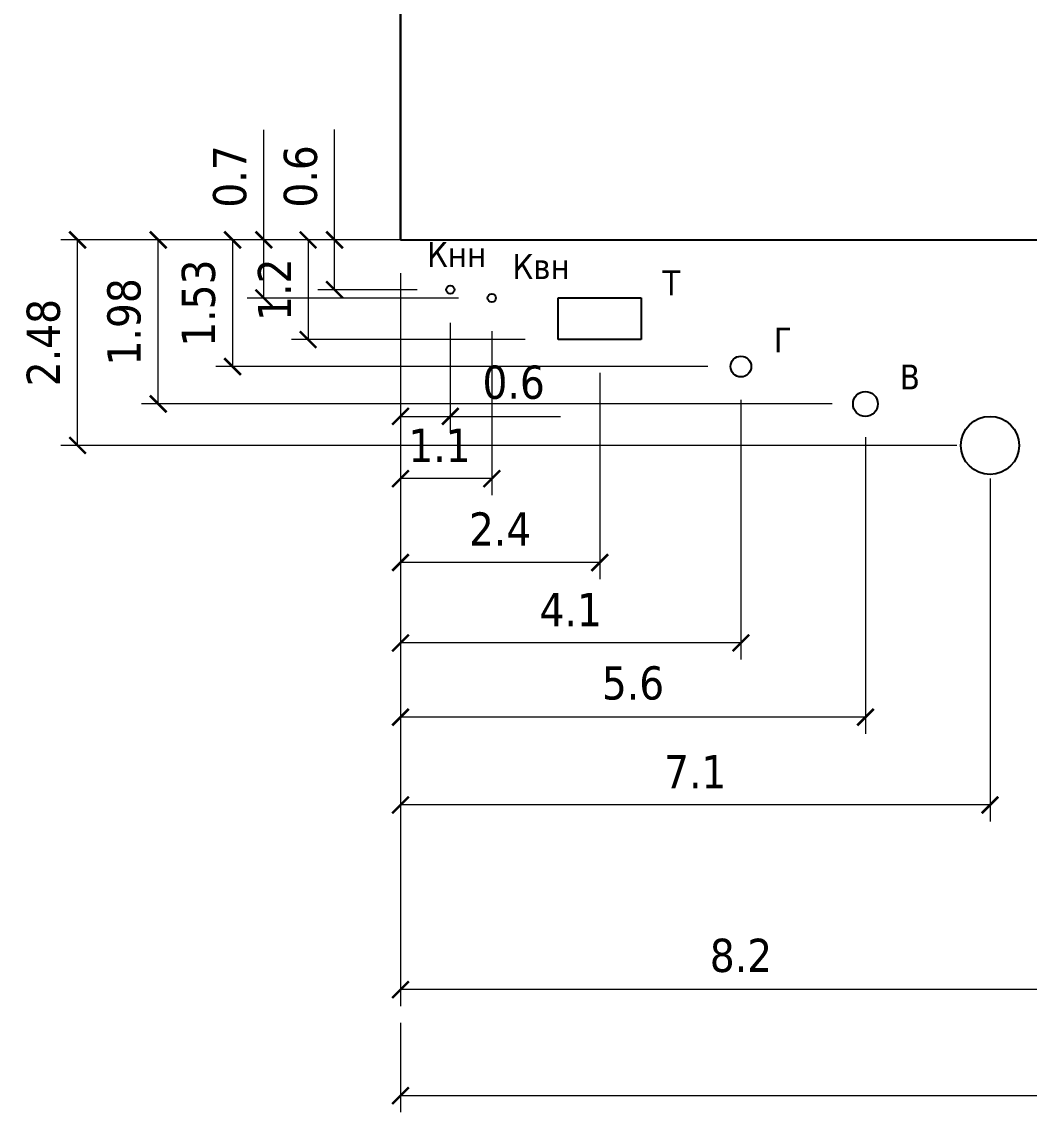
# Model space of a CAD drawing. Header units: millimetres. Extents: x -492806 to 8131902, y -181351 to 2373952.
# Drawn here: x -238084 to -225951, y -181351 to -168223 of the extents above; entities that cross this region are included whole.
import ezdxf

# ---------------------------------------------------------------- set-up
doc = ezdxf.new("R2010")
doc.units = ezdxf.units.MM
doc.header["$LTSCALE"] = 50
doc.layers.add('dorogi', color=7, linetype='Continuous', lineweight=30)
doc.layers.add('text', color=5, linetype='Continuous', lineweight=15)
doc.styles.get("Standard").update_dxf_attribs({"font": 'tahoma.ttf'})
doc.dimstyles.new('S-25$0', dxfattribs={"dimscale": 0, "dimtxt": 2, "dimasz": 1, "dimexe": 1, "dimexo": 2, "dimgap": 1, "dimtad": 3, "dimlfac": 0.001, "dimzin": 9, "dimdsep": 46, "dimtxsty": 'Standard', "dimblk": 'ARCHTICK', "dimcen": 2, "dimclrd": 256, "dimclre": 256, "dimclrt": 256, "dimadec": 0, "dimazin": 2, "dimtfac": 1, "dimtmove": 0, "dimatfit": 3, "dimldrblk": 'DOTSMALL', "dimfxl": 1, "dimlwd": -1, "dimlwe": -1, "dimarcsym": 0})

# ---------------------------------------------------------------- blocks, each defined once
blk = doc.blocks.new('_ArchTick')
at = {"color": 0, "linetype": 'ByBlock', "const_width": 0.15}
blk.add_lwpolyline([(-0.5, -0.5), (0.5, 0.5)], dxfattribs=at)
blk = doc.blocks.new('*D237')
at = {"layer": 'Defpoints', "color": 0, "transparency": 16777216}
for p in [(-233523, -173323), (-226423, -173323), (-233523, -177652)]:
    blk.add_point(p, dxfattribs=at)
at = {"layer": 'text', "transparency": 16777216}
for p, q in [((-233523, -173723), (-233523, -177852)), ((-226423, -173723), (-226423, -177852)), ((-226423, -177652), (-233523, -177652))]:
    blk.add_line(p, q, dxfattribs=at)
at = {"layer": 'text', "transparency": 16777216, "xscale": 200.0000016058756, "yscale": 200.0000016058756, "zscale": 200.0000016058756, "rotation": 180}
blk.add_blockref('_ArchTick', (-233523, -177652), dxfattribs=at)
at = {"layer": 'text', "transparency": 16777216, "xscale": 200.0000016058756, "yscale": 200.0000016058756, "zscale": 200.0000016058756}
blk.add_blockref('_ArchTick', (-226423, -177652), dxfattribs=at)
at = {"layer": 'text', "transparency": 16777216, "insert": (-229973, -177252), "char_height": 400, "attachment_point": 5}
blk.add_mtext('7.1', dxfattribs=at)
blk = doc.blocks.new('_DotSmall')
at = {"color": 0, "linetype": 'ByBlock', "const_width": 0.5}
blk.add_lwpolyline([(-0.0625, 0, 1), (0.0625, 0, 1)], format="xyb", close=True, dxfattribs=at)
blk = doc.blocks.new('*D238')
at = {"layer": 'Defpoints', "color": 0, "transparency": 16777216}
for p in [(-233523, -172823), (-227923, -172823), (-233523, -176594)]:
    blk.add_point(p, dxfattribs=at)
at = {"layer": 'text', "transparency": 16777216}
for p, q in [((-233523, -173223), (-233523, -176794)), ((-227923, -173223), (-227923, -176794)), ((-227923, -176594), (-233523, -176594))]:
    blk.add_line(p, q, dxfattribs=at)
at = {"layer": 'text', "transparency": 16777216, "xscale": 200.0000016058756, "yscale": 200.0000016058756, "zscale": 200.0000016058756, "rotation": 180}
blk.add_blockref('_ArchTick', (-233523, -176594), dxfattribs=at)
at = {"layer": 'text', "transparency": 16777216, "xscale": 200.0000016058756, "yscale": 200.0000016058756, "zscale": 200.0000016058756}
blk.add_blockref('_ArchTick', (-227923, -176594), dxfattribs=at)
at = {"layer": 'text', "transparency": 16777216, "insert": (-230723, -176186), "char_height": 400, "attachment_point": 5}
blk.add_mtext('5.6', dxfattribs=at)
blk = doc.blocks.new('*D239')
at = {"layer": 'Defpoints', "color": 0, "transparency": 16777216}
for p in [(-233523, -172373), (-229423, -172373), (-233523, -175701)]:
    blk.add_point(p, dxfattribs=at)
at = {"layer": 'text', "transparency": 16777216}
for p, q in [((-233523, -172773), (-233523, -175901)), ((-229423, -172773), (-229423, -175901)), ((-229423, -175701), (-233523, -175701))]:
    blk.add_line(p, q, dxfattribs=at)
at = {"layer": 'text', "transparency": 16777216, "xscale": 200.0000016058756, "yscale": 200.0000016058756, "zscale": 200.0000016058756, "rotation": 180}
blk.add_blockref('_ArchTick', (-233523, -175701), dxfattribs=at)
at = {"layer": 'text', "transparency": 16777216, "xscale": 200.0000016058756, "yscale": 200.0000016058756, "zscale": 200.0000016058756}
blk.add_blockref('_ArchTick', (-229423, -175701), dxfattribs=at)
at = {"layer": 'text', "transparency": 16777216, "insert": (-231473, -175300), "char_height": 400, "attachment_point": 5}
blk.add_mtext('4.1', dxfattribs=at)
blk = doc.blocks.new('*D240')
at = {"layer": 'Defpoints', "color": 0, "transparency": 16777216}
for p in [(-233523, -172048), (-231123, -172048), (-233523, -174733)]:
    blk.add_point(p, dxfattribs=at)
at = {"layer": 'text', "transparency": 16777216}
for p, q in [((-233523, -172448), (-233523, -174933)), ((-231123, -172448), (-231123, -174933)), ((-231123, -174733), (-233523, -174733))]:
    blk.add_line(p, q, dxfattribs=at)
at = {"layer": 'text', "transparency": 16777216, "xscale": 200.0000016058756, "yscale": 200.0000016058756, "zscale": 200.0000016058756, "rotation": 180}
blk.add_blockref('_ArchTick', (-233523, -174733), dxfattribs=at)
at = {"layer": 'text', "transparency": 16777216, "xscale": 200.0000016058756, "yscale": 200.0000016058756, "zscale": 200.0000016058756}
blk.add_blockref('_ArchTick', (-231123, -174733), dxfattribs=at)
at = {"layer": 'text', "transparency": 16777216, "insert": (-232323, -174329), "char_height": 400, "attachment_point": 5}
blk.add_mtext('2.4', dxfattribs=at)
blk = doc.blocks.new('*D241')
at = {"layer": 'Defpoints', "color": 0, "transparency": 16777216}
for p in [(-233523, -171548), (-232423, -171548), (-233523, -173723)]:
    blk.add_point(p, dxfattribs=at)
at = {"layer": 'text', "transparency": 16777216}
for p, q in [((-233523, -171948), (-233523, -173923)), ((-232423, -171948), (-232423, -173923)), ((-232423, -173723), (-233523, -173723))]:
    blk.add_line(p, q, dxfattribs=at)
at = {"layer": 'text', "transparency": 16777216, "xscale": 200.0000016058756, "yscale": 200.0000016058756, "zscale": 200.0000016058756, "rotation": 180}
blk.add_blockref('_ArchTick', (-233523, -173723), dxfattribs=at)
at = {"layer": 'text', "transparency": 16777216, "xscale": 200.0000016058756, "yscale": 200.0000016058756, "zscale": 200.0000016058756}
blk.add_blockref('_ArchTick', (-232423, -173723), dxfattribs=at)
at = {"layer": 'text', "transparency": 16777216, "insert": (-233053, -173322), "char_height": 400, "attachment_point": 5}
blk.add_mtext('1.1', dxfattribs=at)
blk = doc.blocks.new('*D242')
at = {"layer": 'Defpoints', "color": 0, "transparency": 16777216}
for p in [(-233523, -171248), (-232923, -171448), (-232923, -172973)]:
    blk.add_point(p, dxfattribs=at)
at = {"layer": 'text', "transparency": 16777216}
for p, q in [((-233523, -171648), (-233523, -173173)), ((-232923, -171848), (-232923, -173173)), ((-233523, -172973), (-232923, -172973)), ((-232923, -172973), (-231596, -172973))]:
    blk.add_line(p, q, dxfattribs=at)
at = {"layer": 'text', "transparency": 16777216, "xscale": 200.0000016058756, "yscale": 200.0000016058756, "zscale": 200.0000016058756, "rotation": 180}
blk.add_blockref('_ArchTick', (-233523, -172973), dxfattribs=at)
at = {"layer": 'text', "transparency": 16777216, "xscale": 200.0000016058756, "yscale": 200.0000016058756, "zscale": 200.0000016058756}
blk.add_blockref('_ArchTick', (-232923, -172973), dxfattribs=at)
at = {"layer": 'text', "transparency": 16777216, "insert": (-232160, -172565), "char_height": 400, "attachment_point": 5}
blk.add_mtext('0.6', dxfattribs=at)
blk = doc.blocks.new('*D243')
at = {"layer": 'Defpoints', "color": 0, "transparency": 16777216}
for p in [(-234317, -170848), (-232923, -170848), (-232923, -171448)]:
    blk.add_point(p, dxfattribs=at)
at = {"layer": 'text', "transparency": 16777216}
for p, q in [((-234317, -170848), (-234317, -169521)), ((-233323, -170848), (-234517, -170848)), ((-234317, -171448), (-234317, -170848)), ((-233323, -171448), (-234517, -171448))]:
    blk.add_line(p, q, dxfattribs=at)
at = {"layer": 'text', "transparency": 16777216, "xscale": 200.0000016058756, "yscale": 200.0000016058756, "zscale": 200.0000016058756}
for p, rotation in [((-234317, -170848), 90), ((-234317, -171448), 270)]:
    blk.add_blockref('_ArchTick', p, dxfattribs=dict(at, rotation=rotation))
at = {"layer": 'text', "transparency": 16777216, "insert": (-234725, -170084), "char_height": 400, "attachment_point": 5, "rotation": 90}
blk.add_mtext('0.6', dxfattribs=at)
blk = doc.blocks.new('*D244')
at = {"layer": 'Defpoints', "color": 0, "transparency": 16777216}
for p in [(-235169, -170848), (-232423, -170848), (-232423, -171548)]:
    blk.add_point(p, dxfattribs=at)
at = {"layer": 'text', "transparency": 16777216}
for p, q in [((-235169, -170848), (-235169, -169523)), ((-232823, -170848), (-235369, -170848)), ((-235169, -171548), (-235169, -170848)), ((-232823, -171548), (-235369, -171548))]:
    blk.add_line(p, q, dxfattribs=at)
at = {"layer": 'text', "transparency": 16777216, "xscale": 200.0000016058756, "yscale": 200.0000016058756, "zscale": 200.0000016058756}
for p, rotation in [((-235169, -170848), 90), ((-235169, -171548), 270)]:
    blk.add_blockref('_ArchTick', p, dxfattribs=dict(at, rotation=rotation))
at = {"layer": 'text', "transparency": 16777216, "insert": (-235577, -170085), "char_height": 400, "attachment_point": 5, "rotation": 90}
blk.add_mtext('0.7', dxfattribs=at)
blk = doc.blocks.new('*D245')
at = {"layer": 'Defpoints', "color": 0, "transparency": 16777216}
for p in [(-230860, -170848), (-234636, -172048), (-231623, -172048)]:
    blk.add_point(p, dxfattribs=at)
at = {"layer": 'text', "transparency": 16777216}
for p, q in [((-231260, -170848), (-234836, -170848)), ((-234636, -170848), (-234636, -172048)), ((-232023, -172048), (-234836, -172048))]:
    blk.add_line(p, q, dxfattribs=at)
at = {"layer": 'text', "transparency": 16777216, "xscale": 200.0000016058756, "yscale": 200.0000016058756, "zscale": 200.0000016058756}
for p, rotation in [((-234636, -170848), 90), ((-234636, -172048), 270)]:
    blk.add_blockref('_ArchTick', p, dxfattribs=dict(at, rotation=rotation))
at = {"layer": 'text', "transparency": 16777216, "insert": (-235040, -171448), "char_height": 400, "attachment_point": 5, "rotation": 90}
blk.add_mtext('1.2', dxfattribs=at)
blk = doc.blocks.new('*D221')
at = {"layer": 'Defpoints', "color": 0, "transparency": 16777216}
for p in [(-229423, -170848), (-235545, -172373), (-229423, -172373)]:
    blk.add_point(p, dxfattribs=at)
at = {"layer": 'text', "transparency": 16777216}
for p, q in [((-229823, -170848), (-235745, -170848)), ((-235545, -170848), (-235545, -172373)), ((-229823, -172373), (-235745, -172373))]:
    blk.add_line(p, q, dxfattribs=at)
at = {"layer": 'text', "transparency": 16777216, "xscale": 200.0000016058756, "yscale": 200.0000016058756, "zscale": 200.0000016058756}
for p, rotation in [((-235545, -170848), 90), ((-235545, -172373), 270)]:
    blk.add_blockref('_ArchTick', p, dxfattribs=dict(at, rotation=rotation))
at = {"layer": 'text', "transparency": 16777216, "insert": (-235953, -171610), "char_height": 400, "attachment_point": 5, "rotation": 90}
blk.add_mtext('1.53', dxfattribs=at)
blk = doc.blocks.new('*D246')
at = {"layer": 'Defpoints', "color": 0, "transparency": 16777216}
for p in [(-236441, -170848), (-233523, -170848), (-227923, -172823)]:
    blk.add_point(p, dxfattribs=at)
at = {"layer": 'text', "transparency": 16777216}
for p, q in [((-233923, -170848), (-236641, -170848)), ((-236441, -172823), (-236441, -170848)), ((-228323, -172823), (-236641, -172823))]:
    blk.add_line(p, q, dxfattribs=at)
at = {"layer": 'text', "transparency": 16777216, "xscale": 200.0000016058756, "yscale": 200.0000016058756, "zscale": 200.0000016058756}
for p, rotation in [((-236441, -170848), 90), ((-236441, -172823), 270)]:
    blk.add_blockref('_ArchTick', p, dxfattribs=dict(at, rotation=rotation))
at = {"layer": 'text', "transparency": 16777216, "insert": (-236850, -171835), "char_height": 400, "attachment_point": 5, "rotation": 90}
blk.add_mtext('1.98', dxfattribs=at)
blk = doc.blocks.new('*D247')
at = {"layer": 'Defpoints', "color": 0, "transparency": 16777216}
for p in [(-237412, -170848), (-226423, -170848), (-226423, -173323)]:
    blk.add_point(p, dxfattribs=at)
at = {"layer": 'text', "transparency": 16777216}
for p, q in [((-226823, -170848), (-237612, -170848)), ((-237412, -173323), (-237412, -170848)), ((-226823, -173323), (-237612, -173323))]:
    blk.add_line(p, q, dxfattribs=at)
at = {"layer": 'text', "transparency": 16777216, "xscale": 200.0000016058756, "yscale": 200.0000016058756, "zscale": 200.0000016058756}
for p, rotation in [((-237412, -170848), 90), ((-237412, -173323), 270)]:
    blk.add_blockref('_ArchTick', p, dxfattribs=dict(at, rotation=rotation))
at = {"layer": 'text', "transparency": 16777216, "insert": (-237821, -172085), "char_height": 400, "attachment_point": 5, "rotation": 90}
blk.add_mtext('2.48', dxfattribs=at)
blk = doc.blocks.new('*D256')
at = {"layer": 'Defpoints', "color": 0, "transparency": 16777216}
for p in [(-233523, -170848), (-233523, -179875), (-225323, -179875)]:
    blk.add_point(p, dxfattribs=at)
at = {"layer": 'text', "transparency": 16777216}
for p, q in [((-233523, -171248), (-233523, -180075)), ((-225323, -179475), (-225323, -179675)), ((-225323, -179875), (-233523, -179875))]:
    blk.add_line(p, q, dxfattribs=at)
at = {"layer": 'text', "transparency": 16777216, "xscale": 200.0000016058756, "yscale": 200.0000016058756, "zscale": 200.0000016058756, "rotation": 180}
blk.add_blockref('_ArchTick', (-233523, -179875), dxfattribs=at)
at = {"layer": 'text', "transparency": 16777216, "xscale": 200.0000016058756, "yscale": 200.0000016058756, "zscale": 200.0000016058756}
blk.add_blockref('_ArchTick', (-225323, -179875), dxfattribs=at)
at = {"layer": 'text', "transparency": 16777216, "insert": (-229423, -179466), "char_height": 400, "attachment_point": 5}
blk.add_mtext('8.2', dxfattribs=at)
blk = doc.blocks.new('*D257')
at = {"layer": 'Defpoints', "color": 0, "transparency": 16777216}
for p in [(-233523, -179875), (-173523, -179875), (-173523, -181151)]:
    blk.add_point(p, dxfattribs=at)
at = {"layer": 'text', "transparency": 16777216}
for p, q in [((-233523, -180275), (-233523, -181351)), ((-173523, -180275), (-173523, -181351)), ((-233523, -181151), (-173523, -181151))]:
    blk.add_line(p, q, dxfattribs=at)
at = {"layer": 'text', "transparency": 16777216, "xscale": 200.0000016058756, "yscale": 200.0000016058756, "zscale": 200.0000016058756, "rotation": 180}
blk.add_blockref('_ArchTick', (-233523, -181151), dxfattribs=at)
at = {"layer": 'text', "transparency": 16777216, "xscale": 200.0000016058756, "yscale": 200.0000016058756, "zscale": 200.0000016058756}
blk.add_blockref('_ArchTick', (-173523, -181151), dxfattribs=at)
at = {"layer": 'text', "transparency": 16777216, "insert": (-203523, -180742), "char_height": 400, "attachment_point": 5}
blk.add_mtext('60', dxfattribs=at)

msp = doc.modelspace()

# ---------------------------------------------------------------- linework, layer by layer
for p, q in [((-233523.234, -170847.74), (-212323.234, -170847.74)), ((-231623.234, -171547.74), (-230623.234, -171547.74)), ((-231623.234, -172047.74), (-231623.234, -171547.74)), ((-230623.234, -171547.74), (-230623.234, -172047.74)), ((-230623.234, -172047.74), (-231623.234, -172047.74))]:
    msp.add_line(p, q)
for centre, radius in [((-232923.234, -171447.74), 50), ((-232423.234, -171547.74), 50), ((-229423.234, -172372.74), 125), ((-227923.234, -172822.74), 150), ((-226423.234, -173322.74), 350)]:
    msp.add_circle(centre, radius)
at = {"layer": 'dorogi'}
msp.add_line((-233523.234, -170847.74), (-233523.234, -160882.276), dxfattribs=at)

# ---------------------------------------------------------------- texts
for s, p in [('Кнн', (-233204.304, -171174.024)), ('Квн', (-232175.585, -171319.912)), ('Т', (-230369.059, -171513.927)), ('Г', (-229027.212, -172203.083)), ('В', (-227510.196, -172649.007))]:
    msp.add_text(s, height=300).set_placement(p)

# ---------------------------------------------------------------- dimensions: what is measured, and where the dimension line sits
at = {"layer": 'text'}
for base, p1, p2, angle, picture, middle in [((-235169.09, -170847.74), (-232423.234, -171547.74), (-232423.234, -170847.74), 90, '*D244', (-235577.284, -170085.215)), ((-234317.014, -170847.74), (-232923.234, -171447.74), (-232923.234, -170847.74), 90, '*D243', (-234725.207, -170084.275)), ((-237412.047917204, -170847.739932855), (-226423.233540235, -173322.739932855), (-226423.233540235, -170847.739932855), 90, '*D247', (-237821.181567232, -172085.239932855)), ((-236440.666198833, -170847.739932855), (-227923.233540235, -172822.739932855), (-233523.233540235, -170847.739932855), 90, '*D246', (-236849.799848861, -171835.239932855)), ((-235544.508224678, -172372.739932855), (-229423.233540235, -170847.739932855), (-229423.233540235, -172372.739932855), 90, '*D221', (-235952.835964693, -171610.239932855)), ((-234636.241, -172047.74), (-230860.181, -170847.74), (-231623.234, -172047.74), 90, '*D245', (-235040.405, -171447.74)), ((-232923.234, -172973.173), (-233523.234, -171247.74), (-232923.234, -171447.74), 180, '*D242', (-232159.768, -172564.98))]:
    dim = msp.add_linear_dim(base=base, p1=p1, p2=p2, angle=angle, dimstyle='S-25$0', override={"dimscale": 200.000002}, dxfattribs=at)
    dim.commit()
    dim.dimension.update_dxf_attribs({"geometry": picture, "text_midpoint": middle})
for base, p1, p2, picture, middle in [((-233523.234, -179874.996), (-225323.234, -179874.996), (-233523.234, -170847.74), '*D256', (-229423.234, -179465.862)), ((-173523.234, -181150.616), (-233523.234, -179874.996), (-173523.234, -179874.996), '*D257', (-203523.234, -180742.423))]:
    dim = msp.add_linear_dim(base=base, p1=p1, p2=p2, dimstyle='S-25$0', override={"dimscale": 200.000002}, dxfattribs=at)
    dim.commit()
    dim.dimension.update_dxf_attribs({"geometry": picture, "text_midpoint": middle})
dim = msp.add_linear_dim(base=(-233523.234, -173722.74), p1=(-232423.234, -171547.74), p2=(-233523.234, -171547.74), angle=180, text='1.1', dimstyle='S-25$0', override={"dimscale": 200.000002}, dxfattribs=at)
dim.commit()
dim.dimension.update_dxf_attribs({"geometry": '*D241', "text_midpoint": (-233053.442, -173722.74), "dimtype": 160})
for base, p1, p2, text, picture, middle in [((-233523.234, -174733.259), (-231123.234, -172047.74), (-233523.234, -172047.74), '2.4', '*D240', (-232323.234, -174329.095)), ((-233523.234, -175700.706), (-229423.234, -172372.74), (-233523.234, -172372.74), '4.1', '*D239', (-231473.234, -175300.034)), ((-233523.234, -176594.284), (-227923.234, -172822.74), (-233523.234, -172822.74), '5.6', '*D238', (-230723.234, -176186.359)), ((-233523.234, -177652.307), (-226423.234, -173322.74), (-233523.234, -173322.74), '7.1', '*D237', (-229973.234, -177251.635))]:
    dim = msp.add_linear_dim(base=base, p1=p1, p2=p2, angle=180, text=text, dimstyle='S-25$0', override={"dimscale": 200.000002}, dxfattribs=at)
    dim.commit()
    dim.dimension.update_dxf_attribs({"geometry": picture, "text_midpoint": middle})

doc.saveas('drawing.dxf')
